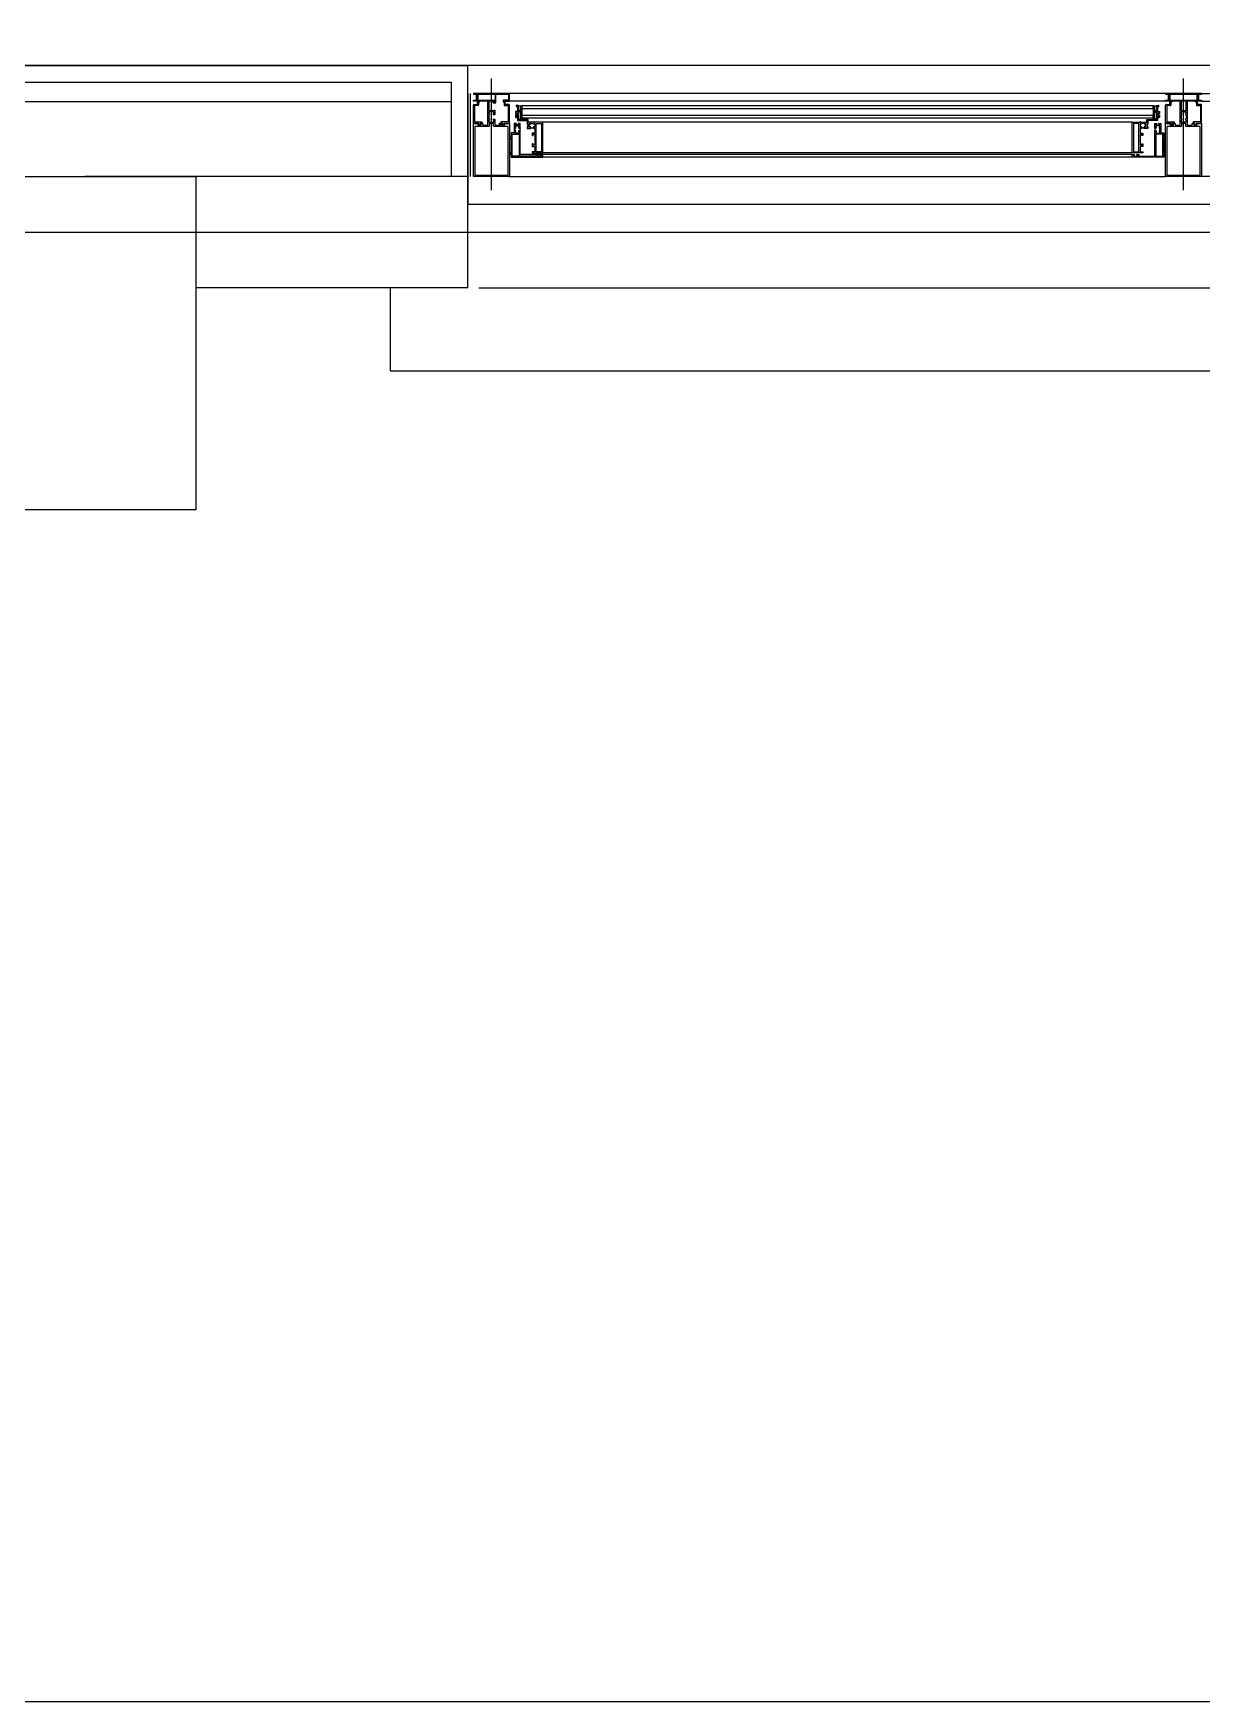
# Model space of a CAD drawing. Header units: millimetres. Extents: x 0 to 356400, y 0 to 68257.
# Drawn here: x 333074.5 to 333158.7, y 7200 to 7320.2 of the extents above; entities that cross this region are included whole.
import ezdxf

# ---------------------------------------------------------------- set-up
doc = ezdxf.new("R2010")
doc.units = ezdxf.units.MM
doc.header["$LTSCALE"] = 75
doc.layers.add('8', color=8, linetype='Continuous')
doc.layers.add('G(그리드2)', color=235, linetype='Continuous', plot=False)

# ---------------------------------------------------------------- blocks, each defined once
blk = doc.blocks.new('G$C7369CDF7')
at = {"layer": '8'}
for p, q in [((1230.3, 85650), (1230.3, 9550)), ((1530.3, 10660), (1530.3, 38660)), ((1780.3, 29700), (1780.3, 36410)), ((1230.3, 36260), (1230.3, 29860)), ((1480.3, 36260), (1480.3, 29840)), ((1630.3, 29860), (1630.3, 36260)), ((1280.3, 31162.5), (1280.3, 36185)), ((1294.3, 31162.5), (1294.3, 36185)), ((1430.3, 36185), (1430.3, 31162.5)), ((1281.8, 31162.5), (1280.3, 31162.5)), ((1280.3, 31162.5), (1280.3, 31130)), ((1281.8, 31156), (1281.8, 31162.5)), ((1292.3, 31157.6), (1292.3, 31162.5)), ((1292.3, 31162.5), (1294.3, 31162.5)), ((1294.3, 31162.5), (1294.3, 31152.5)), ((1334, 31162.5), (1301.3, 31162.5)), ((1334, 31153), (1334, 31162.5)), ((1334.3, 31153.6), (1334.3, 31162.5)), ((1334.3, 31162.5), (1430.3, 31162.5)), ((1430.3, 31162.5), (1430.3, 31097.5)), ((1281.8, 31106.5), (1281.8, 31154)), ((1281.8, 31154), (1291.2, 31154)), ((1291.2, 31155.5), (1282.3, 31155.5)), ((1283.5, 31157.1), (1291.8, 31157.1)), ((1291.8, 31155.6), (1283.5, 31155.6)), ((1292.3, 31130), (1292.3, 31155.1)), ((1294.3, 31152.5), (1295, 31152.5)), ((1295, 31151), (1294.3, 31151)), ((1294.3, 31151), (1294.3, 31137.5)), ((1294.3, 31134.5), (1294.3, 31125.5)), ((1311.3, 31134.5), (1294.3, 31134.5)), ((1300.3, 31155), (1294.8, 31155)), ((1294.8, 31155), (1294.8, 31153)), ((1294.8, 31153), (1301.3, 31153)), ((1295.3, 31136.5), (1322.5, 31136.5)), ((1300.3, 31161.5), (1300.3, 31155)), ((1302.3, 31154), (1302.3, 31160.5)), ((1302.3, 31160.5), (1331.7, 31160.5)), ((1311.3, 31130), (1311.3, 31134.5)), ((1313.3, 31130), (1313.3, 31133.7)), ((1314.1, 31134.5), (1316.8, 31134.5)), ((1317.3, 31134), (1317.3, 31133.8)), ((1318.8, 31133.8), (1318.8, 31134)), ((1319.3, 31134.5), (1326.3, 31134.5)), ((1322.5, 31136.5), (1322.8, 31136.2)), ((1322.8, 31136.2), (1323.1, 31136.5)), ((1323.1, 31136.5), (1336.8, 31136.5)), ((1326.8, 31134), (1326.8, 31133.8)), ((1328.3, 31133.8), (1328.3, 31134)), ((1328.8, 31134.5), (1331.5, 31134.5)), ((1331.7, 31160.5), (1331.7, 31147)), ((1331.7, 31147), (1334, 31147)), ((1332.3, 31133.7), (1332.3, 31130)), ((1334, 31147), (1334, 31150)), ((1334.3, 31146), (1334.3, 31149.5)), ((1336.8, 31145.5), (1334.8, 31145.5)), ((1334.8, 31133.5), (1334.8, 31130)), ((1339.3, 31134), (1335.3, 31134)), ((1337, 31154.5), (1335.4, 31154.5)), ((1335.4, 31154.5), (1335.4, 31153.6)), ((1335.4, 31153.8), (1335.4, 31153)), ((1335.4, 31150), (1335.4, 31149.1)), ((1335.4, 31149.5), (1335.4, 31148.5)), ((1335.4, 31148.5), (1337, 31148.5)), ((1336.4, 31154.3), (1335.9, 31154.3)), ((1335.9, 31148.6), (1336.4, 31148.6)), ((1336.9, 31149.1), (1336.9, 31153.8)), ((1337, 31148.5), (1337, 31154.5)), ((1337.3, 31137), (1337.3, 31145)), ((1339.8, 31159.5), (1339.8, 31134.5)), ((1427.8, 31160), (1340.3, 31160)), ((1427.8, 31100), (1427.8, 31160)), ((1454.5, 31130), (1253.2, 31130)), ((1280.3, 31130), (1280.3, 31097.5)), ((1281.8, 31097.5), (1281.8, 31104)), ((1291.2, 31106), (1282.3, 31106)), ((1282.3, 31104.5), (1291.2, 31104.5)), ((1283.5, 31104.4), (1291.8, 31104.4)), ((1291.8, 31102.9), (1283.5, 31102.9)), ((1292.3, 31104.9), (1292.3, 31130)), ((1292.3, 31097.5), (1292.3, 31102.4)), ((1294.3, 31125.5), (1311.3, 31125.5)), ((1294.3, 31122.5), (1294.3, 31109)), ((1294.3, 31109), (1295, 31109)), ((1295, 31107.5), (1294.3, 31107.5)), ((1294.3, 31107.5), (1294.3, 31097.5)), ((1294.8, 31105), (1294.8, 31107)), ((1294.8, 31107), (1301.3, 31107)), ((1300.3, 31105), (1294.8, 31105)), ((1322.5, 31123.5), (1295.3, 31123.5)), ((1300.3, 31098.5), (1300.3, 31105)), ((1302.3, 31106), (1302.3, 31099.5)), ((1311.3, 31125.5), (1311.3, 31130)), ((1313.3, 31130), (1313.3, 31126.3)), ((1314.1, 31125.5), (1316.8, 31125.5)), ((1317.3, 31126), (1317.3, 31126.3)), ((1318.8, 31126.3), (1318.8, 31126)), ((1319.3, 31125.5), (1326.3, 31125.5)), ((1322.8, 31123.8), (1322.5, 31123.5)), ((1323.1, 31123.5), (1322.8, 31123.8)), ((1336.8, 31123.5), (1323.1, 31123.5)), ((1326.8, 31126), (1326.8, 31126.3)), ((1328.3, 31126.3), (1328.3, 31126)), ((1328.8, 31125.5), (1331.5, 31125.5)), ((1331.7, 31099.5), (1331.7, 31113)), ((1331.7, 31113), (1334, 31113)), ((1332.3, 31126.3), (1332.3, 31130)), ((1334, 31113), (1334, 31110)), ((1334, 31107), (1334, 31097.5)), ((1334.3, 31110.6), (1334.3, 31114)), ((1334.3, 31097.5), (1334.3, 31106.5)), ((1334.8, 31130), (1334.8, 31126.5)), ((1334.8, 31114.5), (1336.8, 31114.5)), ((1335.3, 31126), (1339.3, 31126)), ((1337, 31111.5), (1335.4, 31111.5)), ((1335.4, 31111.5), (1335.4, 31110.6)), ((1335.4, 31110), (1335.4, 31110.9)), ((1335.4, 31106.2), (1335.4, 31107)), ((1335.4, 31106.5), (1335.4, 31105.5)), ((1335.4, 31105.5), (1337, 31105.5)), ((1335.9, 31111.4), (1336.4, 31111.4)), ((1336.4, 31105.7), (1335.9, 31105.7)), ((1336.9, 31110.9), (1336.9, 31106.2)), ((1337, 31105.5), (1337, 31111.5)), ((1337.3, 31115), (1337.3, 31123)), ((1339.8, 31125.5), (1339.8, 31100.5)), ((1280.3, 31097.5), (1280.3, 29915)), ((1280.3, 31097.5), (1281.8, 31097.5)), ((1294.3, 31097.5), (1292.3, 31097.5)), ((1294.3, 31097.5), (1294.3, 29915)), ((1334, 31097.5), (1301.3, 31097.5)), ((1302.3, 31099.5), (1331.7, 31099.5)), ((1302.3, 31081.1), (1302.3, 31085)), ((1311.3, 31081.1), (1302.3, 31081.1)), ((1307.3, 31075.1), (1302.3, 31075.1)), ((1302.3, 29937.4), (1302.3, 31075.1)), ((1302.6, 31085.3), (1303.5, 31085.3)), ((1327.3, 31077.6), (1303.3, 31077.6)), ((1303.3, 31077.6), (1303.3, 31075.1)), ((1303.3, 31075.1), (1327.3, 31075.1)), ((1303.8, 31085), (1303.8, 31083.1)), ((1303.8, 31083.1), (1313.1, 31083.1)), ((1307.3, 29937.4), (1307.3, 31075.1)), ((1311.3, 31077.6), (1311.3, 31081.1)), ((1314.6, 31077.6), (1311.3, 31077.6)), ((1327.3, 31081.1), (1312.6, 31081.1)), ((1312.6, 31081.1), (1312.6, 31078.9)), ((1312.6, 31078.9), (1314.6, 31078.9)), ((1313.1, 31083.1), (1313.1, 31086.3)), ((1313.1, 31086.3), (1316.1, 31086.3)), ((1314.6, 31078.9), (1314.6, 31077.6)), ((1316.1, 31084.6), (1315.1, 31084.6)), ((1315.1, 31084.6), (1315.1, 31083.1)), ((1315.1, 31083.1), (1316.6, 31083.1)), ((1316.6, 31085.8), (1316.6, 31085.1)), ((1316.6, 31083.1), (1318.8, 31083.1)), ((1324.3, 31075.1), (1318.3, 31075.1)), ((1318.8, 31083.1), (1318.8, 31086.3)), ((1318.8, 31086.3), (1323.3, 31086.3)), ((1319.3, 29937.4), (1319.3, 31075.1)), ((1323.3, 31084.6), (1320.8, 31084.6)), ((1320.8, 31084.6), (1320.8, 31083.1)), ((1320.8, 31083.1), (1329.3, 31083.1)), ((1323.8, 31085.8), (1323.8, 31085.1)), ((1324.3, 29937.4), (1324.3, 31075.1)), ((1325.3, 31077.6), (1325.3, 31078.9)), ((1325.3, 31078.9), (1327.3, 31078.9)), ((1327.3, 31077.6), (1325.3, 31077.6)), ((1327.3, 31078.9), (1327.3, 31081.1)), ((1327.3, 31075.1), (1327.3, 31077.6)), ((1327.3, 31063.7), (1327.3, 31077.6)), ((1329.3, 31083.1), (1329.3, 31065.7)), ((1430.3, 31097.5), (1334.3, 31097.5)), ((1334.3, 31085.5), (1334.3, 31089)), ((1334.3, 31089), (1345, 31089)), ((1334.3, 31078), (1334.3, 31081.5)), ((1342.2, 31078), (1334.3, 31078)), ((1334.8, 31082), (1334.8, 31082)), ((1336.8, 31087), (1335.3, 31087)), ((1335.3, 31087), (1335.3, 31085.5)), ((1335.3, 31081.5), (1335.3, 31080)), ((1335.3, 31080), (1336.8, 31080)), ((1336.8, 31080), (1336.8, 31087)), ((1338.8, 31086.5), (1338.8, 31080.5)), ((1341.7, 31087), (1339.3, 31087)), ((1339.3, 31080), (1341.7, 31080)), ((1340.3, 31100), (1427.8, 31100)), ((1341.7, 31086.5), (1341.7, 31087)), ((1341.7, 31080), (1341.7, 31080.5)), ((1347.9, 31087), (1342.7, 31087)), ((1342.7, 31087), (1342.7, 31086.5)), ((1342.7, 31080.5), (1342.7, 31078.5)), ((1345, 31089), (1345.3, 31088.7)), ((1345.3, 31088.7), (1345.6, 31089)), ((1345.6, 31089), (1350.8, 31089)), ((1347.9, 31086.5), (1347.9, 31087)), ((1347.9, 31078.5), (1347.9, 31080.5)), ((1392.3, 31078), (1348.4, 31078)), ((1351.3, 31087), (1348.9, 31087)), ((1348.9, 31087), (1348.9, 31086.5)), ((1348.9, 31080.5), (1348.9, 31080)), ((1348.9, 31080), (1351.3, 31080)), ((1351.3, 31089.5), (1351.3, 31094.5)), ((1351.3, 31094.5), (1359.3, 31094.5)), ((1351.8, 31080.5), (1351.8, 31086.5)), ((1353.8, 31092.5), (1353.8, 31080)), ((1393.3, 31092.5), (1353.8, 31092.5)), ((1353.8, 31080), (1393.3, 31080)), ((1359.3, 31094.5), (1359.3, 31096.5)), ((1361.3, 31096.5), (1361.3, 31094.5)), ((1361.3, 31094.5), (1387.3, 31094.5)), ((1387.3, 31094.5), (1387.3, 31096.5)), ((1389.3, 31096.5), (1389.3, 31094.5)), ((1389.3, 31094.5), (1395.3, 31094.5)), ((1393.3, 31080), (1393.3, 31092.5)), ((1393.3, 31049.5), (1393.3, 31077)), ((1395.3, 31094.5), (1395.3, 31037.5)), ((1430.3, 29915), (1430.3, 31097.5)), ((1332.3, 31063.7), (1327.3, 31063.7)), ((1329.3, 31065.7), (1335.8, 31065.7)), ((1331.8, 31052.5), (1332.3, 31052.5)), ((1332.3, 31051), (1331.8, 31051)), ((1332.3, 31056.8), (1332.3, 31063.7)), ((1332.6, 31056.5), (1332.3, 31056.8)), ((1332.3, 31056.2), (1332.6, 31056.5)), ((1332.3, 31052.5), (1332.3, 31056.2)), ((1332.3, 31037.5), (1332.3, 31051)), ((1334.3, 31060.9), (1334.3, 31060.6)), ((1334.3, 31058.6), (1334.3, 31054.4)), ((1334.3, 31052.4), (1334.3, 31052.1)), ((1385.3, 31049.5), (1334.3, 31049.5)), ((1334.3, 31049.5), (1334.3, 31039.5)), ((1335.8, 31064.7), (1334.9, 31064.7)), ((1334.9, 31063.5), (1341.1, 31063.5)), ((1340.7, 31061.5), (1334.9, 31061.5)), ((1334.9, 31051.5), (1340.7, 31051.5)), ((1340.2, 31065.7), (1343.3, 31065.7)), ((1341.1, 31064.7), (1340.2, 31064.7)), ((1342.8, 31059.1), (1340.8, 31059.1)), ((1340.8, 31053.9), (1342.8, 31053.9)), ((1341.3, 31060.6), (1341.3, 31060.9)), ((1341.3, 31052.1), (1341.3, 31052.4)), ((1343.3, 31065.7), (1343.3, 31059.6)), ((1343.3, 31053.4), (1343.3, 31051.5)), ((1343.3, 31051.5), (1351.8, 31051.5)), ((1351.8, 31051.5), (1351.8, 31056.5)), ((1351.8, 31056.5), (1356.3, 31056.5)), ((1356.3, 31054.5), (1353.8, 31054.5)), ((1353.8, 31054.5), (1353.8, 31051.5)), ((1353.8, 31051.5), (1373.8, 31051.5)), ((1356.3, 31056.5), (1356.3, 31054.5)), ((1371.3, 31054.5), (1371.3, 31056.5)), ((1371.3, 31056.5), (1375.8, 31056.5)), ((1373.8, 31054.5), (1371.3, 31054.5)), ((1373.8, 31051.5), (1373.8, 31054.5)), ((1375.8, 31056.5), (1375.8, 31051.5)), ((1375.8, 31051.5), (1385.3, 31051.5)), ((1385.3, 31051.5), (1385.3, 31056.5)), ((1385.3, 31056.5), (1387.3, 31056.5)), ((1385.3, 31039.5), (1385.3, 31049.5)), ((1387.3, 31056.5), (1387.3, 31037.5)), ((1390.3, 31046), (1390.3, 31049.5)), ((1390.3, 31049.5), (1393.3, 31049.5)), ((1393.3, 31047.5), (1391.8, 31047.5)), ((1391.8, 31047.5), (1391.8, 31046)), ((1393.3, 31039.5), (1393.3, 31047.5)), ((1332.3, 31037.5), (1332.3, 29961.5)), ((1387.3, 31037.5), (1332.3, 31037.5)), ((1334.3, 31039.5), (1385.3, 31039.5)), ((1387.3, 31037.5), (1387.3, 29975)), ((1390.3, 31037.5), (1390.3, 31041)), ((1390.3, 31037.5), (1390.3, 29934.5)), ((1395.3, 31037.5), (1390.3, 31037.5)), ((1391.8, 31041), (1391.8, 31039.5)), ((1391.8, 31039.5), (1393.3, 31039.5)), ((1395.3, 31037.5), (1395.3, 29975)), ((1332.3, 29961.5), (1331.8, 29961.5)), ((1387.3, 29975), (1332.3, 29975)), ((1332.3, 29975), (1332.3, 29961.5)), ((1334.3, 29963), (1334.3, 29973)), ((1334.3, 29973), (1385.3, 29973)), ((1385.3, 29963), (1334.3, 29963)), ((1334.3, 29960.1), (1334.3, 29960.4)), ((1334.9, 29961), (1340.7, 29961)), ((1341.3, 29960.4), (1341.3, 29960.1)), ((1343.3, 29959.1), (1343.3, 29961)), ((1343.3, 29961), (1351.8, 29961)), ((1351.8, 29961), (1351.8, 29956)), ((1353.8, 29958), (1353.8, 29961)), ((1353.8, 29961), (1373.8, 29961)), ((1373.8, 29961), (1373.8, 29958)), ((1375.8, 29956), (1375.8, 29961)), ((1375.8, 29961), (1385.3, 29961)), ((1385.3, 29973), (1385.3, 29963)), ((1385.3, 29961), (1385.3, 29956)), ((1387.3, 29956), (1387.3, 29975)), ((1390.3, 29975), (1390.3, 29971.5)), ((1395.3, 29975), (1390.3, 29975)), ((1390.3, 29966.5), (1390.3, 29963)), ((1390.3, 29963), (1393.3, 29963)), ((1391.8, 29971.5), (1391.8, 29973)), ((1391.8, 29973), (1393.3, 29973)), ((1391.8, 29965), (1391.8, 29966.5)), ((1393.3, 29965), (1391.8, 29965)), ((1393.3, 29973), (1393.3, 29965)), ((1393.3, 29963), (1393.3, 29935.5)), ((1395.3, 29918), (1395.3, 29975)), ((1302.3, 29937.4), (1324.3, 29937.4)), ((1311.3, 29931.4), (1302.3, 29931.4)), ((1302.3, 29931.4), (1302.3, 29927.5)), ((1303.3, 29937.4), (1327.3, 29934.9)), ((1303.3, 29937.4), (1327.3, 29937.4)), ((1303.3, 29934.9), (1303.3, 29937.4)), ((1327.3, 29934.9), (1303.3, 29934.9)), ((1314.6, 29934.9), (1311.3, 29934.9)), ((1311.3, 29934.9), (1311.3, 29931.4)), ((1312.6, 29931.4), (1312.6, 29933.6)), ((1312.6, 29933.6), (1314.6, 29933.6)), ((1327.3, 29931.4), (1312.6, 29931.4)), ((1314.6, 29933.6), (1314.6, 29934.9)), ((1324.3, 29937.4), (1318.3, 29937.4)), ((1327.3, 29934.9), (1325.3, 29934.9)), ((1325.3, 29934.9), (1325.3, 29933.6)), ((1325.3, 29933.6), (1327.3, 29933.6)), ((1332.3, 29948.8), (1327.3, 29948.8)), ((1327.3, 29948.8), (1327.3, 29934.9)), ((1327.3, 29937.4), (1327.3, 29934.9)), ((1327.3, 29933.6), (1327.3, 29931.4)), ((1329.3, 29929.4), (1329.3, 29946.8)), ((1329.3, 29946.8), (1335.8, 29946.8)), ((1331.8, 29960), (1332.3, 29960)), ((1332.3, 29960), (1332.3, 29956.3)), ((1332.3, 29956.3), (1332.6, 29956)), ((1332.6, 29956), (1332.3, 29955.7)), ((1332.3, 29955.7), (1332.3, 29948.8)), ((1334.3, 29953.9), (1332.3, 29953.9)), ((1334.3, 29953.9), (1334.3, 29958.1)), ((1334.3, 29951.6), (1334.3, 29951.9)), ((1342.2, 29934.5), (1334.3, 29934.5)), ((1334.3, 29934.5), (1334.3, 29931)), ((1334.8, 29930.5), (1334.8, 29930.5)), ((1340.7, 29951), (1334.9, 29951)), ((1334.9, 29949), (1341.1, 29949)), ((1335.8, 29947.8), (1334.9, 29947.8)), ((1335.3, 29931), (1335.3, 29932.5)), ((1335.3, 29932.5), (1336.8, 29932.5)), ((1336.8, 29932.5), (1336.8, 29925.5)), ((1338.8, 29926), (1338.8, 29932)), ((1339.3, 29932.5), (1341.7, 29932.5)), ((1341.1, 29947.8), (1340.2, 29947.8)), ((1340.2, 29946.8), (1343.3, 29946.8)), ((1340.8, 29958.6), (1342.8, 29958.6)), ((1342.8, 29953.4), (1340.8, 29953.4)), ((1341.3, 29951.9), (1341.3, 29951.6)), ((1341.7, 29932.5), (1341.7, 29932)), ((1342.7, 29932), (1342.7, 29934)), ((1343.3, 29946.8), (1343.3, 29952.9)), ((1347.9, 29934), (1347.9, 29932)), ((1392.3, 29934.5), (1348.4, 29934.5)), ((1348.9, 29932), (1348.9, 29932.5)), ((1348.9, 29932.5), (1351.3, 29932.5)), ((1351.8, 29956), (1356.3, 29956)), ((1351.8, 29932), (1351.8, 29926)), ((1356.3, 29958), (1353.8, 29958)), ((1353.8, 29920), (1353.8, 29932.5)), ((1353.8, 29932.5), (1393.3, 29932.5)), ((1356.3, 29956), (1356.3, 29958)), ((1373.8, 29958), (1371.3, 29958)), ((1371.3, 29958), (1371.3, 29956)), ((1371.3, 29956), (1375.8, 29956)), ((1385.3, 29956), (1387.3, 29956)), ((1393.3, 29932.5), (1393.3, 29920)), ((1294.3, 29915), (1280.3, 29915)), ((1280.3, 29915), (1280.3, 29850)), ((1281.8, 29891.8), (1281.8, 29913)), ((1282.3, 29913.5), (1292.3, 29913.5)), ((1292.8, 29913), (1292.8, 29903.5)), ((1292.8, 29903.5), (1295, 29903.5)), ((1294.3, 29905), (1294.3, 29915)), ((1295, 29905), (1294.3, 29905)), ((1300.3, 29907.5), (1294.8, 29907.5)), ((1294.8, 29907.5), (1294.8, 29905.5)), ((1294.8, 29905.5), (1301.3, 29905.5)), ((1300.3, 29914), (1300.3, 29907.5)), ((1334, 29915), (1301.3, 29915)), ((1302.3, 29906.5), (1302.3, 29913)), ((1302.3, 29913), (1331.7, 29913)), ((1302.6, 29927.2), (1303.5, 29927.2)), ((1303.8, 29927.5), (1303.8, 29929.4)), ((1303.8, 29929.4), (1313.1, 29929.4)), ((1313.1, 29929.4), (1313.1, 29926.2)), ((1313.1, 29926.2), (1316.1, 29926.2)), ((1315.1, 29927.9), (1315.1, 29929.4)), ((1315.1, 29929.4), (1316.6, 29929.4)), ((1316.1, 29927.9), (1315.1, 29927.9)), ((1316.6, 29929.4), (1318.8, 29929.4)), ((1316.6, 29926.7), (1316.6, 29927.4)), ((1318.8, 29929.4), (1318.8, 29926.2)), ((1318.8, 29926.2), (1323.3, 29926.2)), ((1320.8, 29927.9), (1320.8, 29929.4)), ((1320.8, 29929.4), (1329.3, 29929.4)), ((1323.3, 29927.9), (1320.8, 29927.9)), ((1323.8, 29926.7), (1323.8, 29927.4)), ((1331.7, 29913), (1331.7, 29899.5)), ((1334, 29905.5), (1334, 29915)), ((1334, 29899.5), (1334, 29902.5)), ((1334.3, 29927), (1334.3, 29923.5)), ((1334.3, 29923.5), (1345, 29923.5)), ((1334.3, 29906.1), (1334.3, 29915)), ((1334.3, 29915), (1430.3, 29915)), ((1334.3, 29897.1), (1334.3, 29902)), ((1335.3, 29925.5), (1335.3, 29927)), ((1336.8, 29925.5), (1335.3, 29925.5)), ((1337, 29907), (1335.4, 29907)), ((1335.4, 29907), (1335.4, 29906.1)), ((1335.4, 29906.3), (1335.4, 29905.5)), ((1335.4, 29902.5), (1335.4, 29901.6)), ((1335.4, 29902), (1335.4, 29901)), ((1335.4, 29901), (1337, 29901)), ((1336.4, 29906.8), (1335.9, 29906.8)), ((1335.9, 29901.1), (1336.4, 29901.1)), ((1336.9, 29901.6), (1336.9, 29906.3)), ((1337, 29901), (1337, 29907)), ((1341.7, 29925.5), (1339.3, 29925.5)), ((1339.8, 29912), (1339.8, 29887)), ((1427.3, 29912.5), (1340.3, 29912.5)), ((1341.7, 29926), (1341.7, 29925.5)), ((1342.7, 29925.5), (1342.7, 29926)), ((1347.9, 29925.5), (1342.7, 29925.5)), ((1345, 29923.5), (1345.3, 29923.8)), ((1345.3, 29923.8), (1345.6, 29923.5)), ((1345.6, 29923.5), (1350.8, 29923.5)), ((1347.9, 29926), (1347.9, 29925.5)), ((1348.9, 29925.5), (1348.9, 29926)), ((1351.3, 29925.5), (1348.9, 29925.5)), ((1351.3, 29923), (1351.3, 29918)), ((1351.3, 29918), (1359.3, 29918)), ((1393.3, 29920), (1353.8, 29920)), ((1359.3, 29918), (1359.3, 29916)), ((1361.3, 29916), (1361.3, 29918)), ((1361.3, 29918), (1387.3, 29918)), ((1387.3, 29918), (1387.3, 29916)), ((1389.3, 29916), (1389.3, 29918)), ((1389.3, 29918), (1395.3, 29918)), ((1427.8, 29853), (1427.8, 29912)), ((1430.3, 29915), (1430.3, 29850)), ((1454.5, 29882.5), (1253.2, 29882.5)), ((1281.8, 29859), (1281.8, 29888.3)), ((1296.6, 29890.8), (1282.8, 29890.8)), ((1282.8, 29889.3), (1296.1, 29889.3)), ((1292.3, 29857.4), (1292.3, 29888)), ((1293.3, 29889), (1295.8, 29889)), ((1294.3, 29886.6), (1294.3, 29878.5)), ((1294.3, 29875), (1294.3, 29861.5)), ((1295.8, 29887.5), (1294.6, 29887.1)), ((1296.1, 29887.3), (1294.6, 29886.8)), ((1294.6, 29886.8), (1294.6, 29885.3)), ((1294.6, 29885.3), (1296.6, 29885.3)), ((1294.8, 29878), (1310.8, 29878)), ((1322.5, 29876), (1295.3, 29876)), ((1295.8, 29889), (1295.8, 29887.5)), ((1296.1, 29889.3), (1296.1, 29887.3)), ((1297.6, 29886.3), (1297.6, 29889.8)), ((1310.3, 29887.5), (1310.3, 29889)), ((1310.3, 29889), (1318.3, 29889)), ((1311, 29887.1), (1310.3, 29887.5)), ((1311.3, 29878.5), (1311.3, 29886.7)), ((1313.3, 29886.2), (1313.3, 29878.8)), ((1316.8, 29887), (1314.1, 29887)), ((1314.1, 29878), (1316.8, 29878)), ((1317.3, 29886.3), (1317.3, 29886.5)), ((1317.3, 29878.5), (1317.3, 29878.8)), ((1318.8, 29888.5), (1318.8, 29886.3)), ((1318.8, 29878.8), (1318.8, 29878.5)), ((1319.3, 29878), (1326.3, 29878)), ((1322.8, 29876.3), (1322.5, 29876)), ((1323.1, 29876), (1322.8, 29876.3)), ((1336.8, 29876), (1323.1, 29876)), ((1326.8, 29886.3), (1326.8, 29888.5)), ((1326.8, 29878.5), (1326.8, 29878.8)), ((1327.3, 29889), (1336.8, 29889)), ((1328.3, 29886.5), (1328.3, 29886.3)), ((1328.3, 29878.8), (1328.3, 29878.5)), ((1331.5, 29887), (1328.8, 29887)), ((1328.8, 29878), (1331.5, 29878)), ((1331.7, 29899.5), (1334, 29899.5)), ((1332.3, 29878.8), (1332.3, 29886.2)), ((1334.8, 29886), (1334.8, 29879)), ((1339.3, 29886.5), (1335.3, 29886.5)), ((1335.3, 29878.5), (1339.3, 29878.5)), ((1335.8, 29898.5), (1335.8, 29897.1)), ((1336.8, 29899), (1336.3, 29899)), ((1337.3, 29889.5), (1337.3, 29898.5)), ((1337.3, 29867.5), (1337.3, 29875.5)), ((1339.8, 29878), (1339.8, 29853)), ((1280.3, 29850), (1281.8, 29850)), ((1430.3, 29845), (1280.3, 29845)), ((1281.8, 29850), (1281.8, 29856.5)), ((1291.2, 29858.5), (1282.3, 29858.5)), ((1282.3, 29857), (1291.2, 29857)), ((1283.5, 29856.9), (1291.8, 29856.9)), ((1291.8, 29855.4), (1283.5, 29855.4)), ((1292.3, 29850), (1292.3, 29854.9)), ((1294.3, 29850), (1292.3, 29850)), ((1294.3, 29861.5), (1295, 29861.5)), ((1295, 29860), (1294.3, 29860)), ((1294.3, 29860), (1294.3, 29850)), ((1294.8, 29857.5), (1294.8, 29859.5)), ((1294.8, 29859.5), (1301.3, 29859.5)), ((1300.3, 29857.5), (1294.8, 29857.5)), ((1300.3, 29851), (1300.3, 29857.5)), ((1334, 29850), (1301.3, 29850)), ((1302.3, 29858.5), (1302.3, 29852)), ((1302.3, 29852), (1331.7, 29852)), ((1331.7, 29852), (1331.7, 29865.5)), ((1331.7, 29865.5), (1334, 29865.5)), ((1334, 29865.5), (1334, 29862.5)), ((1334, 29859.5), (1334, 29850)), ((1334.3, 29863.1), (1334.3, 29866.5)), ((1334.3, 29850), (1334.3, 29859)), ((1430.3, 29850), (1334.3, 29850)), ((1334.8, 29867), (1336.8, 29867)), ((1337, 29864), (1335.4, 29864)), ((1335.4, 29864), (1335.4, 29863.1)), ((1335.4, 29862.5), (1335.4, 29863.4)), ((1335.4, 29858.7), (1335.4, 29859.5)), ((1335.4, 29859), (1335.4, 29858)), ((1335.4, 29858), (1337, 29858)), ((1335.9, 29863.9), (1336.4, 29863.9)), ((1336.4, 29858.2), (1335.9, 29858.2)), ((1336.9, 29863.4), (1336.9, 29858.7)), ((1337, 29858), (1337, 29864)), ((1340.3, 29852.5), (1427.3, 29852.5)), ((1430.3, 29840), (1230.3, 29840)), ((1230.3, 28260), (1230.3, 29840)), ((1280.3, 29840), (1480.3, 29840)), ((1430.3, 29840), (1280.3, 29840)), ((1630.3, 29840), (1430.3, 29840)), ((1430.3, 29840), (1430.3, 29150)), ((1630.3, 29840), (1630.3, 29350)), ((1260.3, 29810), (1430.3, 29810)), ((1260.3, 28290), (1260.3, 29810)), ((1295.3, 29810), (1295.3, 28290)), ((1630.3, 29700), (1780.3, 29700)), ((1430.3, 28750), (1430.3, 29350)), ((1430.3, 29350), (2030.3, 29350)), ((2030.3, 29350), (2030.3, 28750))]:
    blk.add_line(p, q, dxfattribs=at)
for centre, radius, start, end in [((1301.3, 31161.5), 1, 90, 180), ((1282.3, 31156), 0.5, 180, 270), ((1283.5, 31156.4), 0.75, 90, 270), ((1291.2, 31154.8), 0.75, 270, 90), ((1291.8, 31157.6), 0.5, 270, 0), ((1291.8, 31155.1), 0.5, 0, 90), ((1295.3, 31137.5), 1, 180, 270), ((1295, 31151.8), 0.75, 270, 90), ((1301.3, 31154), 1, 270, 0), ((1314.1, 31133.7), 0.8, 90, 180), ((1316.8, 31134), 0.5, 0, 90), ((1318, 31133.8), 0.75, 180, 0), ((1319.3, 31134), 0.5, 90, 180), ((1326.3, 31134), 0.5, 0, 90), ((1327.5, 31133.8), 0.75, 180, 0), ((1328.8, 31134), 0.5, 90, 180), ((1331.5, 31133.7), 0.8, 0, 90), ((1334.7, 31153.3), 0.765, 200.2778, 339.7222), ((1334.7, 31149.7), 0.765, 20.2778, 159.7222), ((1334.8, 31153.6), 0.55, 180, 0), ((1334.8, 31149.5), 0.55, 0, 180), ((1334.8, 31146), 0.5, 180, 270), ((1335.3, 31133.5), 0.5, 90, 180), ((1335.9, 31153.8), 0.5, 90, 180), ((1335.9, 31149.1), 0.5, 180, 270), ((1336.4, 31153.8), 0.5, 0, 90), ((1336.4, 31149.1), 0.5, 270, 0), ((1336.8, 31145), 0.5, 360, 90), ((1336.8, 31137), 0.5, 270, 0), ((1339.3, 31134.5), 0.5, 270, 0), ((1340.3, 31159.5), 0.5, 90, 180), ((1282.3, 31106.5), 0.5, 180, 270), ((1282.3, 31104), 0.5, 90, 180), ((1283.5, 31103.7), 0.75, 90, 270), ((1291.2, 31105.3), 0.75, 270, 90), ((1291.8, 31104.9), 0.5, 270, 0), ((1291.8, 31102.4), 0.5, 0, 90), ((1295.3, 31122.5), 1, 90, 180), ((1295, 31108.3), 0.75, 270, 90), ((1301.3, 31106), 1, 0, 90), ((1314.1, 31126.3), 0.8, 180, 270), ((1316.8, 31126), 0.5, 270, 0), ((1318, 31126.3), 0.75, 0, 180), ((1319.3, 31126), 0.5, 180, 270), ((1326.3, 31126), 0.5, 270, 0), ((1327.5, 31126.3), 0.75, 0, 180), ((1328.8, 31126), 0.5, 180, 270), ((1331.5, 31126.3), 0.8, 270, 360), ((1334.7, 31110.3), 0.765, 200.2778, 339.7222), ((1334.7, 31106.7), 0.765, 20.2778, 159.7222), ((1334.8, 31114), 0.5, 90, 180), ((1334.8, 31110.6), 0.55, 180, 0), ((1334.8, 31106.5), 0.55, 0, 180), ((1335.3, 31126.5), 0.5, 180, 270), ((1335.9, 31110.9), 0.5, 90, 180), ((1335.9, 31106.2), 0.5, 180, 270), ((1336.4, 31110.9), 0.5, 0, 90), ((1336.4, 31106.2), 0.5, 270, 0), ((1336.8, 31123), 0.5, 0, 90), ((1336.8, 31115), 0.5, 270, 0), ((1339.3, 31125.5), 0.5, 0, 90), ((1301.3, 31098.5), 1, 180, 270), ((1302.6, 31085), 0.3, 90, 180), ((1294.4, 31078.1), 8.43, 339.237, 20.763), ((1303.5, 31085), 0.3, 0, 90), ((1316.1, 31085.8), 0.5, 0, 90), ((1316.1, 31085.1), 0.5, 270, 0), ((1323.3, 31085.8), 0.5, 0, 90), ((1323.3, 31085.1), 0.5, 270, 0), ((1334.8, 31085.5), 0.5, 180, 0), ((1334.8, 31081.5), 0.5, 90, 180), ((1334.8, 31081.5), 0.5, 360, 90), ((1339.3, 31086.5), 0.5, 90, 180), ((1339.3, 31080.5), 0.5, 180, 270), ((1340.3, 31100.5), 0.5, 180, 270), ((1342.2, 31086.5), 0.5, 180, 0), ((1342.2, 31080.5), 0.5, 0, 180), ((1342.2, 31078.5), 0.5, 270, 0), ((1345.3, 31072.7), 6.14, 63.4061, 116.5939), ((1348.4, 31086.5), 0.5, 180, 0), ((1348.4, 31080.5), 0.5, 0, 180), ((1348.4, 31078.5), 0.5, 180, 270), ((1350.8, 31089.5), 0.5, 270, 0), ((1351.3, 31086.5), 0.5, 0, 90), ((1351.3, 31080.5), 0.5, 270, 0), ((1360.3, 31096.5), 1, 90, 180), ((1360.3, 31096.5), 1, 0, 90), ((1388.3, 31096.5), 1, 90, 180), ((1388.3, 31096.5), 1, 0, 90), ((1392.3, 31077), 1, 0, 90), ((1331.8, 31051.7), 0.75, 90, 270), ((1334.9, 31064.1), 0.625, 90, 180), ((1334.9, 31064.1), 0.625, 180, 270), ((1334.9, 31060.9), 0.6, 90, 180), ((1334.8, 31060.6), 0.5, 180, 270), ((1334.8, 31058.6), 0.5, 90, 180), ((1334.8, 31054.4), 0.5, 180, 270), ((1334.8, 31052.4), 0.5, 90, 180), ((1334.9, 31052.1), 0.6, 180, 270), ((1334.8, 31059.6), 0.5, 270, 90), ((1334.8, 31053.4), 0.5, 270, 90), ((1335.8, 31065.2), 0.5, 0, 90), ((1335.8, 31065.2), 0.5, 270, 0), ((1340.2, 31065.2), 0.5, 90, 180), ((1340.2, 31065.2), 0.5, 180, 270), ((1340.8, 31059.6), 0.5, 90, 270), ((1340.8, 31053.4), 0.5, 90, 270), ((1340.7, 31060.9), 0.6, 0, 90), ((1340.7, 31052.1), 0.6, 270, 360), ((1340.8, 31060.6), 0.5, 270, 0), ((1340.8, 31052.4), 0.5, 0, 90), ((1341.1, 31064.1), 0.625, 0, 90), ((1341.1, 31064.1), 0.625, 270, 0), ((1352.6, 31056.5), 9.86, 163.8262, 196.1738), ((1342.8, 31059.6), 0.5, 270, 0), ((1342.8, 31053.4), 0.5, 0, 90), ((1391, 31046), 0.75, 180, 0), ((1391, 31041), 0.75, 0, 180), ((1331.8, 29960.8), 0.75, 90, 270), ((1334.9, 29960.4), 0.6, 90, 180), ((1340.7, 29960.4), 0.6, 360, 90), ((1391, 29971.5), 0.75, 180, 0), ((1391, 29966.5), 0.75, 0, 180), ((1294.4, 29934.4), 8.43, 339.237, 20.763), ((1334.8, 29960.1), 0.5, 180, 270), ((1334.8, 29958.1), 0.5, 90, 180), ((1334.8, 29953.9), 0.5, 180, 270), ((1334.8, 29951.9), 0.5, 90, 180), ((1334.9, 29951.6), 0.6, 180, 270), ((1334.9, 29948.4), 0.625, 90, 180), ((1334.9, 29948.4), 0.625, 180, 270), ((1334.8, 29931), 0.5, 180, 270), ((1334.8, 29959.1), 0.5, 270, 90), ((1334.8, 29952.9), 0.5, 270, 90), ((1334.8, 29931), 0.5, 270, 0), ((1335.8, 29947.3), 0.5, 0, 90), ((1335.8, 29947.3), 0.5, 270, 0), ((1339.3, 29932), 0.5, 90, 180), ((1340.2, 29947.3), 0.5, 90, 180), ((1340.2, 29947.3), 0.5, 180, 270), ((1340.8, 29959.1), 0.5, 90, 270), ((1340.8, 29952.9), 0.5, 90, 270), ((1340.7, 29951.6), 0.6, 270, 360), ((1340.8, 29960.1), 0.5, 270, 0), ((1340.8, 29951.9), 0.5, 0, 90), ((1341.1, 29948.4), 0.625, 0, 90), ((1341.1, 29948.4), 0.625, 270, 0), ((1342.2, 29932), 0.5, 180, 0), ((1342.2, 29934), 0.5, 0, 90), ((1345.3, 29939.8), 6.14, 243.4061, 296.5939), ((1352.6, 29956), 9.86, 163.8262, 196.1738), ((1342.8, 29959.1), 0.5, 270, 0), ((1342.8, 29952.9), 0.5, 0, 90), ((1348.4, 29934), 0.5, 90, 180), ((1348.4, 29932), 0.5, 180, 0), ((1351.3, 29932), 0.5, 0, 90), ((1392.3, 29935.5), 1, 270, 360), ((1282.3, 29913), 0.5, 90, 180), ((1292.3, 29913), 0.5, 0, 90), ((1295, 29904.3), 0.75, 270, 90), ((1301.3, 29914), 1, 90, 180), ((1301.3, 29906.5), 1, 270, 0), ((1302.6, 29927.5), 0.3, 180, 270), ((1303.5, 29927.5), 0.3, 270, 360), ((1316.1, 29927.4), 0.5, 0, 90), ((1316.1, 29926.7), 0.5, 270, 0), ((1323.3, 29927.4), 0.5, 0, 90), ((1323.3, 29926.7), 0.5, 270, 0), ((1334.7, 29905.8), 0.765, 200.2778, 339.7222), ((1334.7, 29902.2), 0.765, 20.2778, 159.7222), ((1334.8, 29927), 0.5, 0, 180), ((1334.8, 29906.1), 0.55, 180, 0), ((1334.8, 29902), 0.55, 0, 180), ((1335.9, 29906.3), 0.5, 90, 180), ((1335.9, 29901.6), 0.5, 180, 270), ((1336.4, 29906.3), 0.5, 0, 90), ((1336.4, 29901.6), 0.5, 270, 0), ((1339.3, 29926), 0.5, 180, 270), ((1340.3, 29912), 0.5, 90, 180), ((1342.2, 29926), 0.5, 0, 180), ((1348.4, 29926), 0.5, 0, 180), ((1350.8, 29923), 0.5, 0, 90), ((1351.3, 29926), 0.5, 270, 0), ((1360.3, 29916), 1, 180, 270), ((1360.3, 29916), 1, 270, 360), ((1388.3, 29916), 1, 180, 270), ((1388.3, 29916), 1, 270, 360), ((1427.3, 29912), 0.5, 0, 90), ((1282.8, 29891.8), 1, 180, 270), ((1282.8, 29888.3), 1, 90, 180), ((1293.3, 29888), 1, 90, 180), ((1294.8, 29886.6), 0.5, 108.4349, 180), ((1294.8, 29878.5), 0.5, 180, 270), ((1295.3, 29875), 1, 90, 180), ((1296.6, 29889.8), 1, 0, 90), ((1296.6, 29886.3), 1, 270, 0), ((1310.8, 29878.5), 0.5, 270, 0), ((1310.8, 29886.7), 0.5, 0, 63.4349), ((1314.1, 29886.2), 0.8, 90, 180), ((1314.1, 29878.8), 0.8, 180, 270), ((1316.8, 29886.5), 0.5, 0, 90), ((1316.8, 29878.5), 0.5, 270, 0), ((1318, 29886.3), 0.75, 180, 0), ((1318, 29878.8), 0.75, 0, 180), ((1318.3, 29888.5), 0.5, 0, 90), ((1319.3, 29878.5), 0.5, 180, 270), ((1326.3, 29878.5), 0.5, 270, 0), ((1327.3, 29888.5), 0.5, 90, 180), ((1327.5, 29886.3), 0.75, 180, 0), ((1327.5, 29878.8), 0.75, 0, 180), ((1328.8, 29886.5), 0.5, 90, 180), ((1328.8, 29878.5), 0.5, 180, 270), ((1331.5, 29886.2), 0.8, 0, 90), ((1331.5, 29878.8), 0.8, 270, 360), ((1335, 29897.1), 0.75, 180, 0), ((1335.3, 29886), 0.5, 90, 180), ((1335.3, 29879), 0.5, 180, 270), ((1336.3, 29898.5), 0.5, 90, 180), ((1336.8, 29898.5), 0.5, 0, 90), ((1336.8, 29889.5), 0.5, 270, 0), ((1336.8, 29875.5), 0.5, 0, 90), ((1339.3, 29887), 0.5, 270, 0), ((1339.3, 29878), 0.5, 0, 90), ((1282.3, 29859), 0.5, 180, 270), ((1282.3, 29856.5), 0.5, 90, 180), ((1283.5, 29856.2), 0.75, 90, 270), ((1291.2, 29857.8), 0.75, 270, 90), ((1291.8, 29857.4), 0.5, 270, 0), ((1291.8, 29854.9), 0.5, 0, 90), ((1295, 29860.8), 0.75, 270, 90), ((1301.3, 29851), 1, 180, 270), ((1301.3, 29858.5), 1, 0, 90), ((1334.7, 29862.8), 0.765, 200.2778, 339.7222), ((1334.7, 29859.2), 0.765, 20.2778, 159.7222), ((1334.8, 29866.5), 0.5, 90, 180), ((1334.8, 29863.1), 0.55, 180, 0), ((1334.8, 29859), 0.55, 0, 180), ((1335.9, 29863.4), 0.5, 90, 180), ((1335.9, 29858.7), 0.5, 180, 270), ((1336.4, 29863.4), 0.5, 0, 90), ((1336.4, 29858.7), 0.5, 270, 0), ((1336.8, 29867.5), 0.5, 270, 0), ((1340.3, 29853), 0.5, 180, 270), ((1427.3, 29853), 0.5, 270, 0)]:
    blk.add_arc(centre, radius, start, end, dxfattribs=at)

msp = doc.modelspace()

# ---------------------------------------------------------------- linework, layer by layer
at = {"layer": 'G(그리드2)'}
msp.add_lwpolyline([(342475, 56300), (325775, 56300), (325775, 7200), (342475, 7200)], close=True, dxfattribs=at)

# ---------------------------------------------------------------- block references
at = {"xscale": 0.04000000000000001, "yscale": 0.04000000000000001, "zscale": 0.04000000000000001, "rotation": 270}
msp.add_blockref('G$C7369CDF7', (331912.17, 7367.09), dxfattribs=at)

doc.saveas('drawing.dxf')
